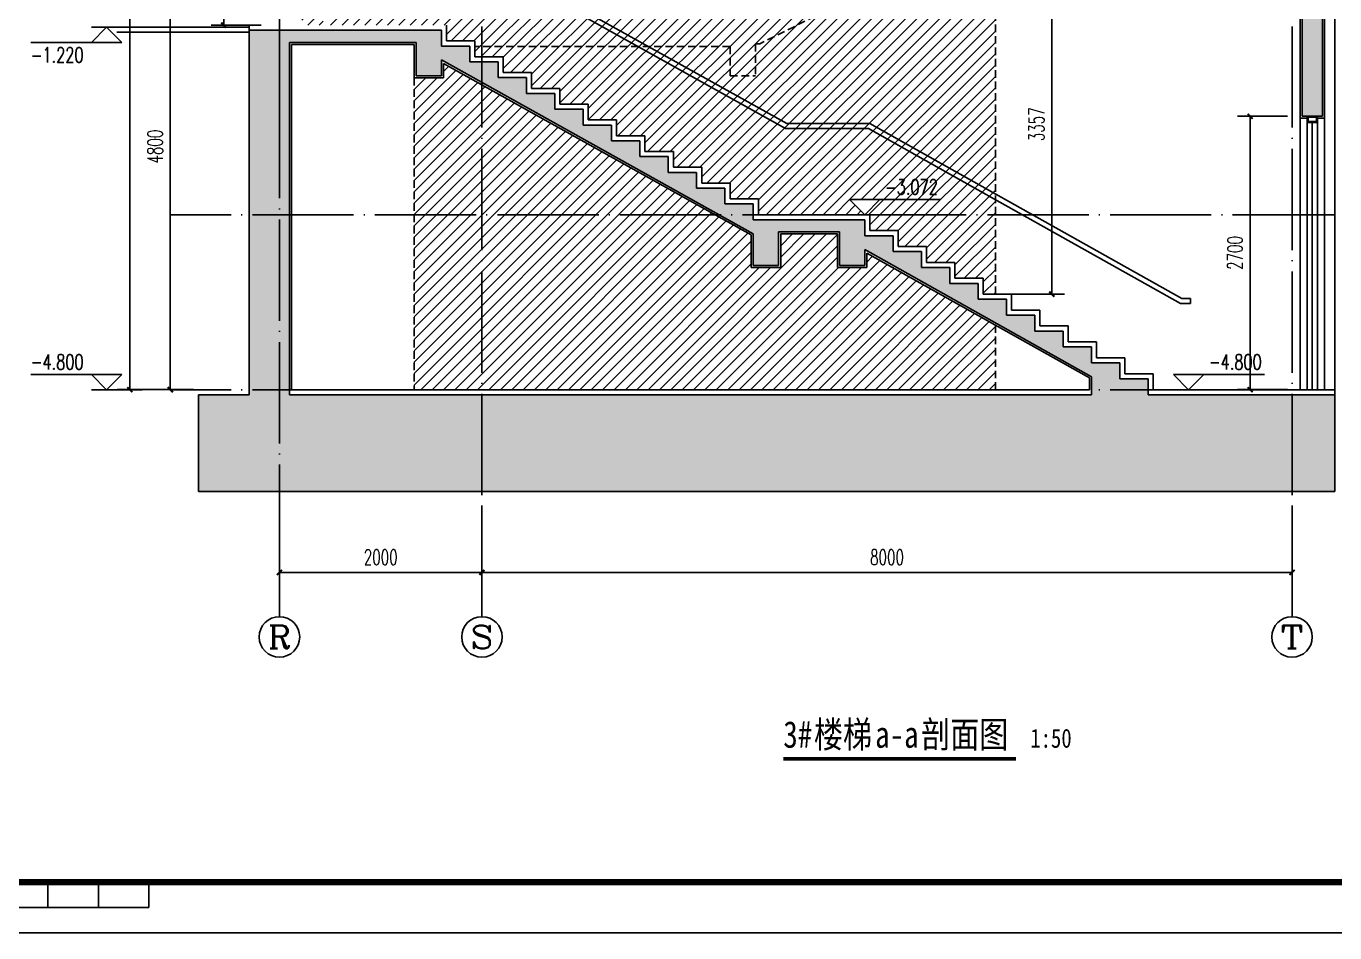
# Model space of a CAD drawing. Extents: x 307762 to 522490, y -326758 to -245675.
# Drawn here: x 441408 to 454331, y -275728 to -266774 of the extents above; entities that cross this region are included whole.
import ezdxf
from ezdxf.enums import TextEntityAlignment as Align

# ---------------------------------------------------------------- set-up
doc = ezdxf.new("R2010")
doc.units = 0
doc.header["$LTSCALE"] = 1000
doc.header["$MEASUREMENT"] = 0
doc.linetypes.add('DOTE', pattern=[2.42, 2, -0.2, 0.02, -0.2])
doc.linetypes.add('HIDDEN', pattern=[0.375, 0.25, -0.125])
doc.layers.get('0').update_dxf_attribs({"linetype": 'CONTINUOUS'})
doc.layers.get('Defpoints').update_dxf_attribs({"color": 6, "linetype": 'CONTINUOUS'})
for name, color, linetype in [('A-墙线', 2, 'CONTINUOUS'), ('A-立面看线', 117, 'CONTINUOUS'), ('AXIS', 3, 'CONTINUOUS'), ('AXIS_TEXT', 7, 'CONTINUOUS'), ('DIM_ELEV', 3, 'CONTINUOUS'), ('DIM_SYMB', 3, 'CONTINUOUS'), ('DOTE', 1, 'DOTE'), ('PUB_DIM', 3, 'CONTINUOUS'), ('PUB_HATCH', 250, 'CONTINUOUS'), ('PUB_TEXT', 7, 'CONTINUOUS'), ('STAIR', 4, 'CONTINUOUS'), ('WALL', 2, 'CONTINUOUS'), ('WINDOW', 4, 'CONTINUOUS'), ('图框', 85, 'CONTINUOUS'), ('看线', 87, 'CONTINUOUS'), ('看线1', 7, 'CONTINUOUS'), ('面层', 185, 'CONTINUOUS')]:
    doc.layers.add(name, color=color, linetype=linetype)
doc.styles.add('_TCH_AXIS', font='COMPLEX', dxfattribs={"bigfont": 'GBCBIG'})
doc.styles.add('_TCH_DIM', font='SIMPLEX', dxfattribs={"bigfont": 'GBCBIG'})
doc.styles.add('COMPLEX', font='COMPLEX')
doc.styles.add('DIM_FONT', font='SIMPLEX.shx', dxfattribs={"width": 0.65})
doc.styles.add('房间名称', font='simhei.ttf', dxfattribs={"width": 0.8})
doc.dimstyles.new('DIMN50', dxfattribs={"dimscale": 0.5, "dimtxt": 300, "dimasz": 100, "dimexe": 250, "dimexo": 300, "dimgap": 150, "dimtad": 1, "dimdec": 0, "dimzin": 0, "dimdsep": 46, "dimtxsty": 'DIM_FONT', "dimblk": 'ARCHTICK', "dimcen": 0.09, "dimclrt": 7, "dimazin": 2, "dimtfac": 1, "dimtdec": 0, "dimtix": 1, "dimtmove": 2, "dimatfit": 3, "dimfxl": 0, "dimtolj": 1, "dimtzin": 0, "dimarcsym": 0})
pattern_1 = [(45, (1103.075, 5875.24), (-56.126601, 56.126601), [])]

# ---------------------------------------------------------------- blocks, each defined once
blk = doc.blocks.new('TJAD_TK_A1')
at = {"layer": '图框'}
for p, q in [((950.88, 361.45), (950.88, 366.45)), ((960.88, 361.45), (960.88, 366.45)), ((970.88, 361.45), (970.88, 366.45)), ((870.88, 361.45), (970.88, 361.45)), ((500.38, 356.45), (1341.38, 356.45))]:
    blk.add_line(p, q, dxfattribs=at)
at = {"layer": '图框', "const_width": 1.2}
blk.add_lwpolyline([(1331.38, 940.45), (525.38, 940.45), (525.38, 366.45), (1331.38, 366.45)], close=True, dxfattribs=at)
blk = doc.blocks.new('_ArchTick')
at = {"color": 0, "linetype": 'ByBlock', "const_width": 0.4}
blk.add_lwpolyline([(-0.5, -0.5), (0.5, 0.5)], dxfattribs=at)
blk = doc.blocks.new('*D474')
at = {"layer": 'Defpoints', "color": 0}
for p in [(443360, -264064), (443879, -264064), (443879, -266764)]:
    blk.add_point(p, dxfattribs=at)
at = {"layer": 'PUB_DIM', "color": 0, "lineweight": -2}
for p, q in [((443729, -264064), (443235, -264064)), ((443360, -266764), (443360, -264064)), ((443729, -266764), (443235, -266764))]:
    blk.add_line(p, q, dxfattribs=at)
at = {"layer": 'PUB_DIM', "color": 0, "lineweight": -2, "xscale": 50, "yscale": 50, "zscale": 50}
for p, rotation in [((443360, -264064), 90), ((443360, -266764), 270)]:
    blk.add_blockref('_ArchTick', p, dxfattribs=dict(at, rotation=rotation))
at = {"layer": 'PUB_DIM', "color": 7, "insert": (443210, -265414), "char_height": 150, "attachment_point": 5, "rotation": 90, "style": 'DIM_FONT'}
blk.add_mtext('\\A1;2700', dxfattribs=at)
blk = doc.blocks.new('*D475')
at = {"layer": 'Defpoints', "color": 0}
for p in [(450959, -266064), (451536, -266064), (450959, -269421)]:
    blk.add_point(p, dxfattribs=at)
at = {"layer": 'PUB_DIM', "color": 0, "lineweight": -2}
for p, q in [((451109, -266064), (451661, -266064)), ((451536, -269421), (451536, -266064)), ((451109, -269421), (451661, -269421))]:
    blk.add_line(p, q, dxfattribs=at)
at = {"layer": 'PUB_DIM', "color": 0, "lineweight": -2, "xscale": 50, "yscale": 50, "zscale": 50}
for p, rotation in [((451536, -266064), 90), ((451536, -269421), 270)]:
    blk.add_blockref('_ArchTick', p, dxfattribs=dict(at, rotation=rotation))
at = {"layer": 'PUB_DIM', "color": 7, "insert": (451386, -267743), "char_height": 150, "attachment_point": 5, "rotation": 90, "style": 'DIM_FONT'}
blk.add_mtext('\\A1;3357', dxfattribs=at)
blk = doc.blocks.new('*D480')
at = {"layer": 'Defpoints', "color": 0}
for p in [(453495, -267664), (454014, -267664), (454014, -270364)]:
    blk.add_point(p, dxfattribs=at)
at = {"layer": 'PUB_DIM', "color": 0, "lineweight": -2}
for p, q in [((453864, -267664), (453370, -267664)), ((453495, -270364), (453495, -267664)), ((453864, -270364), (453370, -270364))]:
    blk.add_line(p, q, dxfattribs=at)
at = {"layer": 'PUB_DIM', "color": 0, "lineweight": -2, "xscale": 50, "yscale": 50, "zscale": 50}
for p, rotation in [((453495, -267664), 90), ((453495, -270364), 270)]:
    blk.add_blockref('_ArchTick', p, dxfattribs=dict(at, rotation=rotation))
at = {"layer": 'PUB_DIM', "color": 7, "insert": (453345, -269014), "char_height": 150, "attachment_point": 5, "rotation": 90, "style": 'DIM_FONT'}
blk.add_mtext('\\A1;2700', dxfattribs=at)
blk = doc.blocks.new('*D859')
at = {"layer": 'Defpoints', "color": 0}
for p in [(442431, -248564), (443209, -248564), (443209, -270364)]:
    blk.add_point(p, dxfattribs=at)
at = {"layer": 'PUB_DIM', "color": 0, "lineweight": -2}
for p, q in [((443059, -248564), (442306, -248564)), ((442431, -248564), (442431, -257314)), ((442431, -270364), (442431, -257882)), ((443059, -270364), (442306, -270364))]:
    blk.add_line(p, q, dxfattribs=at)
at = {"layer": 'PUB_DIM', "color": 0, "lineweight": -2, "xscale": 50, "yscale": 50, "zscale": 50}
for p, rotation in [((442431, -248564), 90), ((442431, -270364), 270)]:
    blk.add_blockref('_ArchTick', p, dxfattribs=dict(at, rotation=rotation))
at = {"layer": 'PUB_DIM', "color": 7, "insert": (442293, -257598), "char_height": 150, "attachment_point": 5, "rotation": 90, "style": 'DIM_FONT'}
blk.add_mtext('\\A1;21000', dxfattribs=at)
blk = doc.blocks.new('*D860')
at = {"layer": 'Defpoints', "color": 0}
for p in [(442831, -265564), (443209, -265564), (443209, -270364)]:
    blk.add_point(p, dxfattribs=at)
at = {"layer": 'PUB_DIM', "color": 0, "lineweight": -2}
for p, q in [((443059, -265564), (442706, -265564)), ((442831, -270364), (442831, -265564)), ((443059, -270364), (442706, -270364))]:
    blk.add_line(p, q, dxfattribs=at)
at = {"layer": 'PUB_DIM', "color": 0, "lineweight": -2, "xscale": 50, "yscale": 50, "zscale": 50}
for p, rotation in [((442831, -265564), 90), ((442831, -270364), 270)]:
    blk.add_blockref('_ArchTick', p, dxfattribs=dict(at, rotation=rotation))
at = {"layer": 'PUB_DIM', "color": 7, "insert": (442681, -267964), "char_height": 150, "attachment_point": 5, "rotation": 90, "style": 'DIM_FONT'}
blk.add_mtext('\\A1;4800', dxfattribs=at)
blk = doc.blocks.new('*D925')
at = {"layer": 'AXIS', "color": 0, "lineweight": -2}
for p, q in [((443909, -271519), (443909, -272294)), ((445909, -271519), (445909, -272294)), ((443909, -272169), (445909, -272169))]:
    blk.add_line(p, q, dxfattribs=at)
at = {"layer": 'Defpoints', "color": 0}
for p in [(443909, -271369), (445909, -271369), (445909, -272169)]:
    blk.add_point(p, dxfattribs=at)
at = {"layer": 'AXIS', "color": 0, "lineweight": -2, "xscale": 50, "yscale": 50, "zscale": 50, "rotation": 180}
blk.add_blockref('_ArchTick', (443909, -272169), dxfattribs=at)
at = {"layer": 'AXIS', "color": 0, "lineweight": -2, "xscale": 50, "yscale": 50, "zscale": 50}
blk.add_blockref('_ArchTick', (445909, -272169), dxfattribs=at)
at = {"layer": 'AXIS', "color": 7, "insert": (444909, -272019), "char_height": 150, "attachment_point": 5, "style": 'DIM_FONT'}
blk.add_mtext('\\A1;2000', dxfattribs=at)
blk = doc.blocks.new('*D926')
at = {"layer": 'AXIS', "color": 0, "lineweight": -2}
for p, q in [((445909, -271519), (445909, -272294)), ((453909, -271519), (453909, -272294)), ((445909, -272169), (453909, -272169))]:
    blk.add_line(p, q, dxfattribs=at)
at = {"layer": 'Defpoints', "color": 0}
for p in [(445909, -271369), (453909, -271369), (453909, -272169)]:
    blk.add_point(p, dxfattribs=at)
at = {"layer": 'AXIS', "color": 0, "lineweight": -2, "xscale": 50, "yscale": 50, "zscale": 50, "rotation": 180}
blk.add_blockref('_ArchTick', (445909, -272169), dxfattribs=at)
at = {"layer": 'AXIS', "color": 0, "lineweight": -2, "xscale": 50, "yscale": 50, "zscale": 50}
blk.add_blockref('_ArchTick', (453909, -272169), dxfattribs=at)
at = {"layer": 'AXIS', "color": 7, "insert": (449909, -272019), "char_height": 150, "attachment_point": 5, "style": 'DIM_FONT'}
blk.add_mtext('\\A1;8000', dxfattribs=at)
blk = doc.blocks.new('_AXISO')
blk.add_circle((0, 0), 0.5)
at = {"layer": 'AXIS_TEXT', "style": 'COMPLEX', "width": 1.041667}
blk.add_attdef('A', text='', height=0.56, dxfattribs=at).set_placement((-0.25, -0.28), (0.25, -0.28), align=Align.FIT)

msp = doc.modelspace()

# ---------------------------------------------------------------- hatches: boundary and pattern name
at = {"layer": 'PUB_HATCH'}
h = msp.add_hatch(dxfattribs=at)
h.set_pattern_fill('钢筋混凝土', color=256, scale=50, style=0)
h.set_pattern_definition([(45, (443058.7, -271368.93), (-88.38835, 88.38835), []), (50, (443058.7, -271368.93), (358.63, -31.376), [37.5, -412.5]), (355, (443058.7, -271368.93), (-69.3757, 376.096), [30, -330]), (100.4514, (443088.58, -271371.54), (289.2547, 344.72), [31.87, -350.571]), (46.1842, (443058.7, -271268.93), (533.6205, -82.7595), [56.25, -618.75]), (96.6356, (443103.16, -271275.8), (467.331, 487.059), [47.805, -525.856]), (351.1842, (443058.7, -271268.9), (467.331, 487.059), [45, -495]), (21, (443108.7, -271293.93), (298.4535, -201.3094), [37.5, -412.5]), (326, (443108.7, -271293.93), (121.6577, 362.575), [30, -330]), (71.4514, (443133.57, -271310.7), (420.1113, 161.2652), [31.87, -350.571]), (37.5, (443058.7, -271368.93), (6.0799, 166.4469), [0, -326, 0, -335, 0, -331.25]), (7.5, (443058.7, -271368.93), (131.5348, 197.2059), [0, -191, 0, -318.5, 0, -126.25]), (327.5, (442947.2, -271368.93), (266.9112, -11.27744), [0, -125, 0, -390, 0, -517.5]), (317.5, (442897.2, -271368.93), (291.593, 50.0525), [0, -162.5, 0, -259, 0, -367.5])])
h.paths.add_polyline_path([(444009.1, -263314.2), (443908.7, -263314.2), (443908.7, -263364.2), (444009.1, -263364.2)])
h.paths.add_polyline_path([(444009.1, -263242.2), (443908.7, -263242.2), (443908.7, -263314.2), (444009.1, -263314.2)])
h.paths.add_polyline_path([(444158.7, -258918.2), (444008.7, -258918.2), (444008.7, -258988.2), (444158.7, -258988.2)])
h.paths.add_polyline_path([(444008.7, -260164.2), (443208.7, -260164.2), (443208.7, -260264.2), (444008.7, -260264.2)])
h.paths.add_polyline_path([(454208.7, -248734.2), (454331.3, -248734.2), (454331.3, -248614.2), (443458.7, -248614.2), (443458.7, -248734.2), (443608.7, -248734.2), (443608.7, -249264.2), (443458.7, -249264.2), (443458.7, -249364.2), (444008.7, -249364.2), (444008.7, -248734.2), (453808.7, -248734.2), (453808.7, -249864.2), (454208.7, -249864.2)])
h.paths.add_polyline_path([(444008.7, -253064.2), (443608.7, -253064.2), (443608.7, -253464.2), (443058.7, -253464.2), (443058.7, -253564.2), (443608.7, -253564.2), (443608.7, -253814.2), (443508.7, -253814.2), (443508.7, -253914.2), (444008.7, -253914.2)])
h.paths.add_polyline_path([(444008.7, -252164.2), (443758.7, -252164.2), (443758.7, -252264.2), (444008.7, -252264.2)])
h.paths.add_polyline_path([(446508.7, -255171.4), (450708.7, -257246.2), (450708.7, -257564.2), (450958.7, -257564.2), (450958.7, -257234.2), (453808.7, -257234.2), (453808.7, -257749.9), (454208.7, -257749.9), (454208.7, -257234.2), (454331.3, -257234.2), (454331.3, -257114.2), (450708.7, -257114.2), (450708.7, -256964.2), (450408.7, -256964.2), (450408.7, -256814.2), (450108.7, -256814.2), (450108.7, -256666.2), (449808.7, -256666.2), (449808.7, -256518.2), (449508.7, -256518.2), (449508.7, -256370.2), (449208.7, -256370.2), (449208.7, -256222.2), (448908.7, -256222.2), (448908.7, -256074.2), (448608.7, -256074.2), (448608.7, -255926.2), (448308.7, -255926.2), (448308.7, -255778.2), (448008.7, -255778.2), (448008.7, -255630.2), (447708.7, -255630.2), (447708.7, -255482.2), (447408.7, -255482.2), (447408.7, -255334.2), (447108.7, -255334.2), (447108.7, -255186.2), (446808.7, -255186.2), (446808.7, -255038.2), (444158.7, -255038.2), (444158.7, -254916.2), (444008.7, -254916.2), (444008.7, -255488.2), (444258.7, -255488.2), (444258.7, -255158.2), (446258.7, -255158.2), (446258.7, -255488.2), (446508.7, -255488.2)])
h.paths.add_polyline_path([(454331.3, -253114.2), (450858.7, -253114.2), (450858.7, -253014.2), (450708.7, -253014.2), (450708.7, -253564.2), (450958.7, -253564.2), (450958.7, -253234.2), (453808.7, -253234.2), (453808.7, -254364.2), (454208.7, -254364.2), (454208.7, -253234.2), (454331.3, -253234.2)])
h.paths.add_polyline_path([(454208.7, -257869.9), (453808.7, -257869.9), (453808.7, -258364.2), (454208.7, -258364.2)])
h.paths.add_polyline_path([(450958.7, -261234.2), (453808.7, -261234.2), (453808.7, -262534.2), (454208.7, -262534.2), (454208.7, -261234.2), (454331.3, -261234.2), (454331.3, -261114.2), (450708.7, -261114.2), (450708.7, -260964.2), (450408.7, -260964.2), (450408.7, -260814.2), (450108.7, -260814.2), (450108.7, -260666.2), (449808.7, -260666.2), (449808.7, -260518.2), (449508.7, -260518.2), (449508.7, -260370.2), (449208.7, -260370.2), (449208.7, -260222.2), (448908.7, -260222.2), (448908.7, -260074.2), (448608.7, -260074.2), (448608.7, -259926.2), (448308.7, -259926.2), (448308.7, -259778.2), (448008.7, -259778.2), (448008.7, -259630.2), (447708.7, -259630.2), (447708.7, -259482.2), (447408.7, -259482.2), (447408.7, -259334.2), (447108.7, -259334.2), (447108.7, -259186.2), (446808.7, -259186.2), (446808.7, -259038.2), (444108.7, -259038.2), (444108.7, -258938.2), (444008.7, -258938.2), (444008.7, -259838.2), (444408.7, -259838.2), (444408.7, -259158.2), (446258.7, -259158.2), (446258.7, -259488.2), (446508.7, -259488.2), (446508.7, -259171.4), (450708.7, -261248), (450708.7, -261564.2), (450958.7, -261564.2)])
h.paths.add_polyline_path([(444108.7, -261114.2), (443608.7, -261114.2), (443608.7, -261214.2), (443758.7, -261214.2), (443758.7, -261914.2), (444108.7, -261914.2)])
h.paths.add_polyline_path([(446508.7, -263364.2), (444108.7, -263364.2), (443608.7, -263364.2), (443608.7, -263464.2), (443808.7, -263464.2), (443808.7, -263964.2), (443608.7, -263964.2), (443608.7, -264064.2), (444108.7, -264064.2), (444108.7, -263504.2), (446258.7, -263504.2), (446258.7, -263814.2), (446508.7, -263814.2), (446508.7, -263648.3), (450728.7, -265758.3), (450728.7, -266064.2), (450958.7, -266064.2), (450958.7, -265774.2), (453808.7, -265774.2), (453808.7, -266614.2), (454208.7, -266614.2), (454208.7, -265774.2), (454331.3, -265774.2), (454331.3, -265614.2), (450708.7, -265614.2), (450708.7, -265464.2), (450408.7, -265464.2), (450408.7, -265314.2), (450108.7, -265314.2), (450108.7, -265164.2), (449808.7, -265164.2), (449808.7, -265014.2), (449508.7, -265014.2), (449508.7, -264864.2), (449208.7, -264864.2), (449208.7, -264714.2), (448908.7, -264714.2), (448908.7, -264564.2), (448608.7, -264564.2), (448608.7, -264414.2), (448308.7, -264414.2), (448308.7, -264264.2), (448008.7, -264264.2), (448008.7, -264114.2), (447708.7, -264114.2), (447708.7, -263964.2), (447408.7, -263964.2), (447408.7, -263814.2), (447108.7, -263814.2), (447108.7, -263664.2), (446808.7, -263664.2), (446808.7, -263514.2), (446508.7, -263514.2)])
h.paths.add_polyline_path([(449968.7, -268843.2), (449688.7, -268843.2), (449688.7, -268686.2), (448588.7, -268686.2), (448588.7, -268530.2), (448308.7, -268530.2), (448308.7, -268374.2), (448028.7, -268374.2), (448028.7, -268218.2), (447748.7, -268218.2), (447748.7, -268062.2), (447468.7, -268062.2), (447468.7, -267906.2), (447188.7, -267906.2), (447188.7, -267750.2), (446908.7, -267750.2), (446908.7, -267594.2), (446628.7, -267594.2), (446628.7, -267438.2), (446348.7, -267438.2), (446348.7, -267282.2), (446068.7, -267282.2), (446068.7, -267126.2), (445788.7, -267126.2), (445788.7, -266970.2), (445508.7, -266970.2), (445508.7, -266814.2), (443608.7, -266814.2), (443608.7, -270414.2), (443108.7, -270414.2), (443108.7, -271368.9), (454331.3, -271368.9), (454331.3, -270414.2), (452488.7, -270414.2), (452488.7, -270256.2), (452208.7, -270256.2), (452208.7, -270099.2), (451928.7, -270099.2), (451928.7, -269942.2), (451648.7, -269942.2), (451648.7, -269785.2), (451368.7, -269785.2), (451368.7, -269628.2), (451088.7, -269628.2), (451088.7, -269471.2), (450808.7, -269471.2), (450808.7, -269314.2), (450528.7, -269314.2), (450528.7, -269157.2), (450248.7, -269157.2), (450248.7, -269000.2), (449968.7, -269000.2)])
h.paths.add_polyline_path([(449688.7, -268980.7), (451928.7, -270236.7), (451928.7, -270414.2), (444008.7, -270414.2), (444008.7, -266934.2), (445258.7, -266934.2), (445258.7, -267264.2), (445508.7, -267264.2), (445508.7, -267107.5), (448588.7, -268823.5), (448588.7, -269136.2), (448838.7, -269136.2), (448838.7, -268806.2), (449438.7, -268806.2), (449438.7, -269136.2), (449688.7, -269136.2)], flags=16)
h = msp.add_hatch(dxfattribs=at)
h.set_pattern_fill('钢筋混凝土', color=256, scale=50, style=0)
h.set_pattern_definition([(45, (443608.7, -267664.16), (-88.38835, 88.38835), []), (50, (443608.7, -267664.16), (358.63, -31.376), [37.5, -412.5]), (355, (443608.7, -267664.16), (-69.3757, 376.096), [30, -330]), (100.4514, (443638.58, -267666.78), (289.2547, 344.72), [31.87, -350.571]), (46.1842, (443608.7, -267564.16), (533.6205, -82.7595), [56.25, -618.75]), (96.6356, (443653.16, -267571.06), (467.331, 487.059), [47.805, -525.856]), (351.1842, (443608.7, -267564.16), (467.331, 487.06), [45, -495]), (21, (443658.7, -267589.16), (298.4535, -201.3094), [37.5, -412.5]), (326, (443658.7, -267589.16), (121.6577, 362.575), [30, -330]), (71.4514, (443683.57, -267605.94), (420.1113, 161.265), [31.87, -350.571]), (37.5, (443608.7, -267664.16), (6.0799, 166.4469), [0, -326, 0, -335, 0, -331.25]), (7.5, (443608.7, -267664.16), (131.5348, 197.2059), [0, -191, 0, -318.5, 0, -126.25]), (327.5, (443497.2, -267664.16), (266.9112, -11.2774), [0, -125, 0, -390, 0, -517.5]), (317.5, (443447.2, -267664.16), (291.593, 50.0525), [0, -162.5, 0, -259, 0, -367.5])])
h.paths.add_polyline_path([(444008.7, -249364.2), (443608.7, -249364.2), (443608.7, -249414.2), (443658.7, -249414.2), (443658.7, -249464.2), (443708.7, -249464.2), (443708.7, -249664.2), (443758.7, -249664.2), (443758.7, -249714.2), (444008.7, -249714.2)])
h.paths.add_polyline_path([(454208.7, -249864.2), (454008.7, -249864.2), (454008.7, -250364.2), (454208.7, -250364.2)])
h.paths.add_polyline_path([(444008.7, -252264.2), (443808.7, -252264.2), (443808.7, -253064.2), (444008.7, -253064.2)])
h.paths.add_polyline_path([(444008.7, -260264.2), (443808.7, -260264.2), (443808.7, -261114.2), (444008.7, -261114.2)])
h.paths.add_polyline_path([(454208.7, -262534.2), (454008.7, -262534.2), (454008.7, -262864.2), (454208.7, -262864.2)])
h.paths.add_polyline_path([(454208.7, -266614.2), (454008.7, -266614.2), (454008.7, -267664.2), (454208.7, -267664.2)])
h = msp.add_hatch(dxfattribs=at)
h.set_pattern_fill('ANSI31', color=256, scale=50, style=0)
h.set_pattern_definition(pattern_1)
h.paths.add_polyline_path([(446528.7, -263680.7), (446528.7, -263834.2), (446238.7, -263834.2), (446238.7, -263524.2), (444128.7, -263524.2), (444128.7, -264064.2), (444128.7, -264124.2), (444128.7, -266764.2), (444380, -266764.2), (444230, -266614.2), (444530, -266614.2), (444380, -266764.2), (445558.7, -266764.2), (445558.7, -266920.2), (445838.7, -266920.2), (445838.7, -267076.2), (446118.7, -267076.2), (446118.7, -267232.2), (446398.7, -267232.2), (446398.7, -267388.2), (446678.7, -267388.2), (446678.7, -267544.2), (446958.7, -267544.2), (446958.7, -267700.2), (447238.7, -267700.2), (447238.7, -267856.2), (447518.7, -267856.2), (447518.7, -268012.2), (447798.7, -268012.2), (447798.7, -268168.2), (448078.7, -268168.2), (448078.7, -268324.2), (448358.7, -268324.2), (448358.7, -268480.2), (448638.7, -268480.2), (448638.7, -268636.2), (449688.7, -268636.2), (449538.7, -268486.2), (449838.7, -268486.2), (449688.7, -268636.2), (449738.7, -268636.2), (449738.7, -268793.2), (450018.7, -268793.2), (450018.7, -268950.2), (450298.7, -268950.2), (450298.7, -269107.2), (450578.7, -269107.2), (450578.7, -269264.2), (450858.7, -269264.2), (450858.7, -269421.2), (450978.7, -269421.2), (450978.7, -266084.2), (450708.7, -266084.2), (450708.7, -265770.7)])
h.paths.add_polyline_path([(444562.8, -266601.3), (445167.2, -266601.3), (445167.2, -266378.2), (444562.8, -266378.2)], flags=24)
h.paths.add_polyline_path([(449851.5, -268473.3), (450475.9, -268473.3), (450475.9, -268250.2), (449851.5, -268250.2)], flags=24)
h = msp.add_hatch(dxfattribs=at)
h.set_pattern_fill('ANSI31', color=256, scale=50, style=0)
h.set_pattern_definition(pattern_1)
h.paths.add_polyline_path([(450978.7, -269727), (449708.7, -269014.9), (449708.7, -269156.2), (449418.7, -269156.2), (449418.7, -268826.2), (448858.7, -268826.2), (448858.7, -269156.2), (448568.7, -269156.2), (448568.7, -268835.3), (445528.7, -267141.6), (445528.7, -267284.2), (445238.7, -267284.2), (445238.7, -270364.2), (450978.7, -270364.2)])
h.paths.add_polyline_path([(449851.5, -268473.3), (450475.9, -268473.3), (450475.9, -268250.2), (449851.5, -268250.2)], flags=24)

# ---------------------------------------------------------------- linework, layer by layer
at = {"color": 3, "linetype": 'HIDDEN', "ltscale": 0.3}
for p, q in [((450978.7, -266084.2), (450978.7, -269421.2)), ((445238.7, -267284.2), (445238.7, -270364.2)), ((450978.7, -269727), (450978.7, -270364.2))]:
    msp.add_line(p, q, dxfattribs=at)
at = {"layer": 'A-墙线'}
msp.add_line((454008.7, -266614.2), (454008.7, -267664.2), dxfattribs=at)
at = {"layer": 'A-立面看线'}
for p, q in [((453988.7, -267684.2), (453988.7, -270364.2)), ((454228.7, -267684.2), (454228.7, -270364.2))]:
    msp.add_line(p, q, dxfattribs=at)
at = {"layer": 'AXIS'}
for p, q in [((443908.7, -271518.9), (443908.7, -272606.4)), ((445908.7, -271518.9), (445908.7, -272606.4)), ((453908.7, -271518.9), (453908.7, -272606.4))]:
    msp.add_line(p, q, dxfattribs=at)
at = {"layer": 'DIM_ELEV'}
for p, q in [((442202, -266784.2), (442052, -266934.2)), ((442552, -266784.2), (442052, -266784.2)), ((442202, -266784.2), (442352, -266934.2)), ((442352, -266934.2), (441452, -266934.2)), ((449688.7, -268636.2), (449538.7, -268486.2)), ((449538.7, -268486.2), (450438.7, -268486.2)), ((449688.7, -268636.2), (449838.7, -268486.2)), ((442352, -270214.2), (441452, -270214.2)), ((442202, -270364.2), (442052, -270214.2)), ((442202, -270364.2), (442352, -270214.2)), ((452887.2, -270364.2), (452737.2, -270214.2)), ((452737.2, -270214.2), (453637.2, -270214.2)), ((452887.2, -270364.2), (453037.2, -270214.2)), ((442552, -270364.2), (442052, -270364.2))]:
    msp.add_line(p, q, dxfattribs=at)
at = {"layer": 'DIM_SYMB'}
msp.add_lwpolyline([(454331.3, -248614.2), (454331.3, -259935.3), (454436.3, -259973.5), (454226.3, -260010.5), (454331.3, -260047.8), (454331.3, -271368.9)], dxfattribs=at)
at = {"layer": 'DIM_SYMB', "const_width": 35}
msp.add_lwpolyline([(448884.6, -274010.2), (451183.9, -274010.2)], dxfattribs=at)
at = {"layer": 'DOTE', "ltscale": 0.5}
for p, q in [((443908.7, -247416.4), (443908.7, -268449.4)), ((445908.7, -247416.4), (445908.7, -272168.9)), ((453908.7, -247416.4), (453908.7, -272168.9)), ((443908.7, -262634.2), (443908.7, -272168.9)), ((455531.3, -268636.2), (442830.7, -268636.2)), ((455531.3, -270364.2), (442830.7, -270364.2))]:
    msp.add_line(p, q, dxfattribs=at)
at = {"layer": 'STAIR'}
for p, q in [((445545.7, -265914.2), (448905.7, -267786.2)), ((448918.7, -267736.2), (445558.7, -265864.2)), ((449738.7, -267736.2), (448918.7, -267736.2)), ((452820.5, -269464.2), (449738.7, -267736.2)), ((448905.7, -267786.2), (449725.6, -267786.2)), ((449725.6, -267786.2), (452807.4, -269514.2)), ((452807.4, -269514.2), (452907.4, -269514.2)), ((452907.4, -269464.2), (452820.5, -269464.2)), ((452907.4, -269514.2), (452907.4, -269464.2))]:
    msp.add_line(p, q, dxfattribs=at)
at = {"layer": 'WALL'}
for p, q in [((454208.7, -266614.2), (454208.7, -267664.2)), ((445508.7, -266814.2), (443608.7, -266814.2)), ((443608.7, -266814.2), (443608.7, -270414.2)), ((445508.7, -266970.2), (445508.7, -266814.2)), ((444008.7, -270414.2), (444008.7, -266934.2)), ((445258.7, -266934.2), (444008.7, -266934.2)), ((445258.7, -266934.2), (445258.7, -267264.2)), ((445788.7, -266970.2), (445508.7, -266970.2)), ((445788.7, -267126.2), (445788.7, -266970.2)), ((445508.7, -267264.2), (445508.7, -267107.5)), ((445508.7, -267107.5), (448588.7, -268823.5)), ((446068.7, -267126.2), (445788.7, -267126.2)), ((446068.7, -267282.2), (446068.7, -267126.2)), ((445258.7, -267264.2), (445508.7, -267264.2)), ((446348.7, -267282.2), (446068.7, -267282.2)), ((446348.7, -267438.2), (446348.7, -267282.2)), ((446628.7, -267438.2), (446348.7, -267438.2)), ((446628.7, -267594.2), (446628.7, -267438.2)), ((446908.7, -267594.2), (446628.7, -267594.2)), ((446908.7, -267750.2), (446908.7, -267594.2)), ((447188.7, -267750.2), (446908.7, -267750.2)), ((447188.7, -267906.2), (447188.7, -267750.2)), ((454208.7, -267664.2), (454008.7, -267664.2)), ((447468.7, -267906.2), (447188.7, -267906.2)), ((447468.7, -268062.2), (447468.7, -267906.2)), ((447748.7, -268062.2), (447468.7, -268062.2)), ((447748.7, -268218.2), (447748.7, -268062.2)), ((448028.7, -268218.2), (447748.7, -268218.2)), ((448028.7, -268374.2), (448028.7, -268218.2)), ((448308.7, -268374.2), (448028.7, -268374.2)), ((448308.7, -268530.2), (448308.7, -268374.2)), ((448588.7, -268530.2), (448308.7, -268530.2)), ((448588.7, -268686.2), (448588.7, -268530.2)), ((449688.7, -268686.2), (448588.7, -268686.2)), ((449438.7, -268806.2), (448838.7, -268806.2)), ((448838.7, -269136.2), (448838.7, -268806.2)), ((449438.7, -268806.2), (449438.7, -269136.2)), ((449688.7, -268843.2), (449688.7, -268686.2)), ((448588.7, -268823.5), (448588.7, -269136.2)), ((449968.7, -268843.2), (449688.7, -268843.2)), ((449968.7, -269000.2), (449968.7, -268843.2)), ((449688.7, -269136.2), (449688.7, -268980.7)), ((449688.7, -268980.7), (451928.7, -270236.7)), ((450248.7, -269000.2), (449968.7, -269000.2)), ((450248.7, -269157.2), (450248.7, -269000.2)), ((448588.7, -269136.2), (448838.7, -269136.2)), ((449438.7, -269136.2), (449688.7, -269136.2)), ((450528.7, -269157.2), (450248.7, -269157.2)), ((450528.7, -269314.2), (450528.7, -269157.2)), ((450808.7, -269314.2), (450528.7, -269314.2)), ((450808.7, -269471.2), (450808.7, -269314.2)), ((451088.7, -269471.2), (450808.7, -269471.2)), ((451088.7, -269628.2), (451088.7, -269471.2)), ((451368.7, -269628.2), (451088.7, -269628.2)), ((451368.7, -269785.2), (451368.7, -269628.2)), ((451648.7, -269785.2), (451368.7, -269785.2)), ((451648.7, -269942.2), (451648.7, -269785.2)), ((451928.7, -269942.2), (451648.7, -269942.2)), ((451928.7, -270099.2), (451928.7, -269942.2)), ((452208.7, -270099.2), (451928.7, -270099.2)), ((452208.7, -270256.2), (452208.7, -270099.2)), ((451928.7, -270236.7), (451928.7, -270414.2)), ((452488.7, -270256.2), (452208.7, -270256.2)), ((452488.7, -270414.2), (452488.7, -270256.2)), ((443108.7, -270414.2), (443108.7, -271368.9)), ((443608.7, -270414.2), (443108.7, -270414.2)), ((451928.7, -270414.2), (444008.7, -270414.2)), ((454331.3, -270414.2), (452488.7, -270414.2)), ((454331.3, -271368.9), (443108.7, -271368.9))]:
    msp.add_line(p, q, dxfattribs=at)
msp.add_lwpolyline([(443608.7, -266834.2), (442301.4, -266834.2)], dxfattribs=at)
at = {"layer": 'WINDOW', "linetype": 'Continuous'}
for p, q in [((454058.7, -267724.2), (454058.7, -270364.2)), ((454108.7, -267724.2), (454108.7, -270364.2)), ((454158.7, -267724.2), (454158.7, -270364.2))]:
    msp.add_line(p, q, dxfattribs=at)
at = {"layer": '看线', "color": 251, "linetype": 'HIDDEN', "ltscale": 0.3}
for p, q in [((448358.7, -266974.2), (448358.7, -267264.2)), ((448358.7, -267264.2), (448608.7, -267264.2))]:
    msp.add_line(p, q, dxfattribs=at)
for points in [[(450708.7, -265920.7), (448652.3, -266948.9), (448608.7, -266948.9), (448608.7, -267264.2)], [(448358.7, -266974.2), (445838.7, -266974.2)]]:
    msp.add_lwpolyline(points, dxfattribs=at)
at = {"layer": '看线1'}
for points in [[(454058.7, -267664.2), (454158.7, -267664.2), (454158.7, -267724.2), (454058.7, -267724.2)], [(454068.7, -267674.2), (454148.7, -267674.2), (454148.7, -267714.2), (454068.7, -267714.2)]]:
    msp.add_lwpolyline(points, close=True, dxfattribs=at)
at = {"layer": '面层'}
for p, q in [((453988.7, -266634.2), (453988.7, -267684.2)), ((443608.7, -266764.2), (443608.7, -266814.2)), ((445558.7, -266920.2), (445558.7, -266764.2)), ((444028.7, -270364.2), (444028.7, -266954.2)), ((445238.7, -266954.2), (444028.7, -266954.2)), ((445238.7, -266954.2), (445238.7, -267284.2)), ((445838.7, -266920.2), (445558.7, -266920.2)), ((445838.7, -267076.2), (445838.7, -266920.2)), ((446118.7, -267076.2), (445838.7, -267076.2)), ((446118.7, -267232.2), (446118.7, -267076.2)), ((445528.7, -267284.2), (445528.7, -267141.6)), ((445528.7, -267141.6), (448568.7, -268835.3)), ((446398.7, -267232.2), (446118.7, -267232.2)), ((446398.7, -267388.2), (446398.7, -267232.2)), ((445238.7, -267284.2), (445528.7, -267284.2)), ((446678.7, -267388.2), (446398.7, -267388.2)), ((446678.7, -267544.2), (446678.7, -267388.2)), ((446958.7, -267544.2), (446678.7, -267544.2)), ((446958.7, -267700.2), (446958.7, -267544.2)), ((447238.7, -267700.2), (446958.7, -267700.2)), ((447238.7, -267856.2), (447238.7, -267700.2)), ((454058.7, -267684.2), (453988.7, -267684.2)), ((454158.7, -267684.2), (454228.7, -267684.2)), ((447518.7, -267856.2), (447238.7, -267856.2)), ((447518.7, -268012.2), (447518.7, -267856.2)), ((447798.7, -268012.2), (447518.7, -268012.2)), ((447798.7, -268168.2), (447798.7, -268012.2)), ((448078.7, -268168.2), (447798.7, -268168.2)), ((448078.7, -268324.2), (448078.7, -268168.2)), ((448358.7, -268324.2), (448078.7, -268324.2)), ((448358.7, -268480.2), (448358.7, -268324.2)), ((448638.7, -268480.2), (448358.7, -268480.2)), ((448638.7, -268636.2), (448638.7, -268480.2)), ((449738.7, -268636.2), (448638.7, -268636.2)), ((449738.7, -268793.2), (449738.7, -268636.2)), ((450018.7, -268793.2), (449738.7, -268793.2)), ((450018.7, -268950.2), (450018.7, -268793.2)), ((448568.7, -268835.3), (448568.7, -269156.2)), ((449418.7, -268826.2), (448858.7, -268826.2)), ((448858.7, -269156.2), (448858.7, -268826.2)), ((449418.7, -268826.2), (449418.7, -269156.2)), ((449708.7, -269156.2), (449708.7, -269014.9)), ((449708.7, -269014.9), (451908.7, -270248.5)), ((450298.7, -268950.2), (450018.7, -268950.2)), ((450298.7, -269107.2), (450298.7, -268950.2)), ((448568.7, -269156.2), (448858.7, -269156.2)), ((449418.7, -269156.2), (449708.7, -269156.2)), ((450578.7, -269107.2), (450298.7, -269107.2)), ((450578.7, -269264.2), (450578.7, -269107.2)), ((450858.7, -269264.2), (450578.7, -269264.2)), ((450858.7, -269421.2), (450858.7, -269264.2)), ((451138.7, -269421.2), (450858.7, -269421.2)), ((451138.7, -269578.2), (451138.7, -269421.2)), ((451418.7, -269578.2), (451138.7, -269578.2)), ((451418.7, -269735.2), (451418.7, -269578.2)), ((451698.7, -269735.2), (451418.7, -269735.2)), ((451698.7, -269892.2), (451698.7, -269735.2)), ((451978.7, -269892.2), (451698.7, -269892.2)), ((451978.7, -270049.2), (451978.7, -269892.2)), ((452258.7, -270049.2), (451978.7, -270049.2)), ((452258.7, -270206.2), (452258.7, -270049.2)), ((452538.7, -270206.2), (452258.7, -270206.2)), ((452538.7, -270364.2), (452538.7, -270206.2)), ((451908.7, -270248.5), (451908.7, -270364.2)), ((451908.7, -270364.2), (444008.7, -270364.2)), ((454331.3, -270364.2), (452538.7, -270364.2))]:
    msp.add_line(p, q, dxfattribs=at)
for points in [[(454331.3, -265794.2), (454228.7, -265794.2), (454228.7, -267684.2)], [(443608.7, -266784.2), (442301.4, -266784.2)]]:
    msp.add_lwpolyline(points, dxfattribs=at)

# ---------------------------------------------------------------- block references
at = {"layer": 'AXIS'}
ref = msp.add_blockref('_AXISO', (443908.7, -272806.4), dxfattribs=dict(at, xscale=400, yscale=400, zscale=400))
ref.add_attrib('A', 'R', dxfattribs={"layer": 'AXIS_TEXT', "height": 226.3, "style": '_TCH_AXIS', "width": 1.166667}).set_placement((443795.6, -272919.6), (444021.8, -272919.6), align=Align.FIT)
ref = msp.add_blockref('_AXISO', (445908.7, -272806.4), dxfattribs=dict(at, xscale=400, yscale=400, zscale=400))
ref.add_attrib('A', 'S', dxfattribs={"layer": 'AXIS_TEXT', "height": 226.3, "style": '_TCH_AXIS', "width": 1.5}).set_placement((445795.6, -272919.6), (446021.8, -272919.6), align=Align.FIT)
ref = msp.add_blockref('_AXISO', (453908.7, -272806.4), dxfattribs=dict(at, xscale=400, yscale=400, zscale=400))
ref.add_attrib('A', 'T', dxfattribs={"layer": 'AXIS_TEXT', "height": 226.3, "style": '_TCH_AXIS', "width": 1.4}).set_placement((453795.6, -272919.6), (454021.8, -272919.6), align=Align.FIT)
at = {"layer": '图框', "xscale": 50, "yscale": 50, "zscale": 50}
msp.add_blockref('TJAD_TK_A1', (394076.5, -293550.7), dxfattribs=at)

# ---------------------------------------------------------------- texts
at = {"layer": 'PUB_TEXT'}
for s, height, style, width, p in [('-1.220', 148.75, '_TCH_DIM', 0.705882, (441452, -267132.9)), ('-3.072', 148.75, '_TCH_DIM', 0.705882, (449888.7, -268436.2)), ('-4.800', 148.75, '_TCH_DIM', 0.705882, (441452, -270164.2)), ('-4.800', 148.75, '_TCH_DIM', 0.705882, (453087.2, -270164.2)), ('3#', 262.87, '房间名称', 0.8, (448884.6, -273900.3)), ('楼梯', 262.87, '房间名称', 0.8, (449187, -273900.3)), ('a-a', 262.87, '房间名称', 0.8, (449791.9, -273900.3)), ('剖面图', 262.87, '房间名称', 0.8, (450245.6, -273900.3)), ('1:50', 187.76, '房间名称', 0.8, (451323.9, -273900.3))]:
    msp.add_text(s, height=height, dxfattribs=dict(at, style=style, width=width)).set_placement(p)

# ---------------------------------------------------------------- dimensions: what is measured, and where the dimension line sits
at = {"layer": 'AXIS'}
for p1, p2, picture, middle in [((443908.7, -271368.9), (445908.7, -271368.9), '*D925', (444908.7, -272018.9)), ((445908.7, -271368.9), (453908.7, -271368.9), '*D926', (449908.7, -272018.9))]:
    dim = msp.add_aligned_dim(p1=p1, p2=p2, distance=-800, dimstyle='DIMN50', dxfattribs=at)
    dim.commit()
    dim.dimension.update_dxf_attribs({"geometry": picture, "text_midpoint": middle})
at = {"layer": 'PUB_DIM'}
dim = msp.add_linear_dim(base=(442430.7, -248564.2), p1=(443208.7, -270364.2), p2=(443208.7, -248564.2), angle=90, text='21000', dimstyle='DIMN50', dxfattribs=at)
dim.commit()
dim.dimension.update_dxf_attribs({"geometry": '*D859', "text_midpoint": (442293.2, -257597.8), "dimtype": 129})
for p1, p2, distance, picture, middle in [((443878.7, -266764.2), (443878.7, -264064.2), 518.8, '*D474', (443209.9, -265414.2)), ((443208.7, -270364.2), (443208.7, -265564.2), 378, '*D860', (442680.7, -267964.2)), ((450958.7, -269421.2), (450958.7, -266064.2), -577.3, '*D475', (451386, -267742.7)), ((454014.1, -270364.2), (454014.1, -267664.2), 518.8, '*D480', (453345.3, -269014.2))]:
    dim = msp.add_aligned_dim(p1=p1, p2=p2, distance=distance, dimstyle='DIMN50', dxfattribs=at)
    dim.commit()
    dim.dimension.update_dxf_attribs({"geometry": picture, "text_midpoint": middle})

doc.saveas('drawing.dxf')
